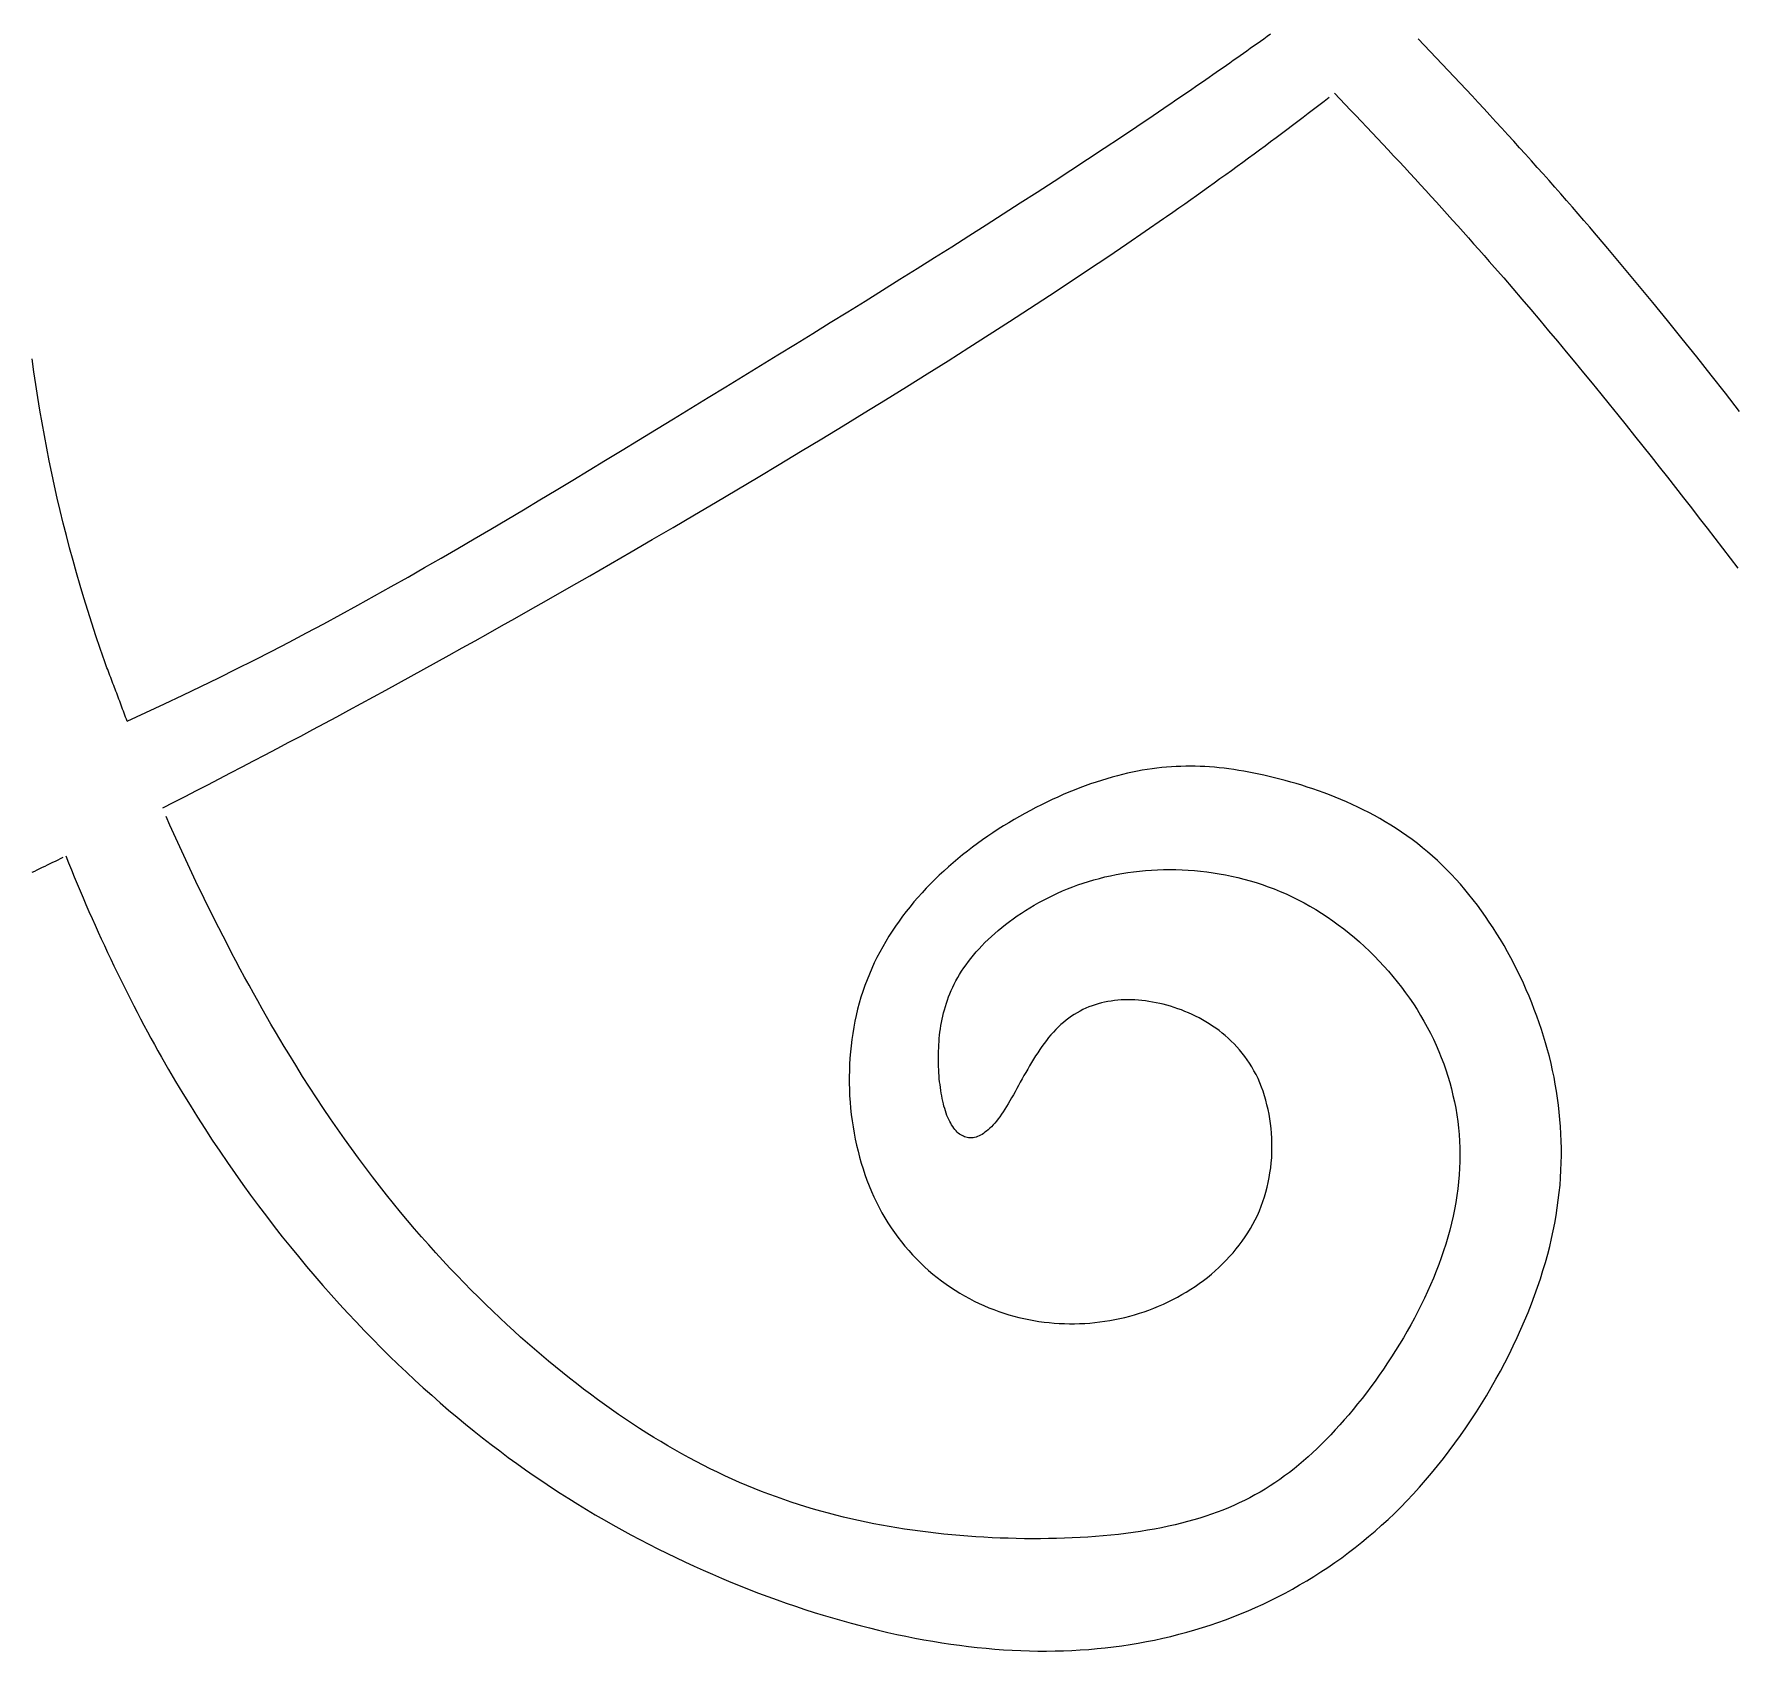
# Model space of a CAD drawing. Extents: x 13 to 113, y 0 to 127.
# Drawn here: x 53.88 to 60.64, y 70.2 to 76.65 of the extents above; entities that cross this region are included whole.
import ezdxf

# ---------------------------------------------------------------- set-up
doc = ezdxf.new("R2010")
doc.units = 0
doc.layers.add('Layer_1', color=7, linetype='CONTINUOUS')

msp = doc.modelspace()

# ---------------------------------------------------------------- linework, layer by layer
at = {"layer": 'Layer_1', "color": 7}
for points in [[(54.248395, 73.909007), (54.322952, 73.942902), (54.396721, 73.977094), (54.469821, 74.011562), (54.542177, 74.046304), (54.613863, 74.081315), (54.684955, 74.116593), (54.755452, 74.152139), (54.825354, 74.18793), (54.894735, 74.223974), (54.963596, 74.260264), (55.03201, 74.296791), (55.099979, 74.333549), (55.167575, 74.370537), (55.2348, 74.407749), (55.301653, 74.445176), (55.368283, 74.482819), (55.434615, 74.52067), (55.500725, 74.558715), (55.566611, 74.59696), (55.632349, 74.635399), (55.697937, 74.674023), (55.763377, 74.712834), (55.828817, 74.751815), (55.894183, 74.790968), (55.959549, 74.830291), (56.024915, 74.869771), (56.090355, 74.909399), (56.155943, 74.949184), (56.221607, 74.98911), (56.287418, 75.029177), (56.35851, 75.072456), (56.427371, 75.114435), (56.496455, 75.156554), (56.565687, 75.1988), (56.634994, 75.241173), (56.70445, 75.283664), (56.773906, 75.326267), (56.843436, 75.368982), (56.91304, 75.411793), (56.98257, 75.454701), (57.0521, 75.497698), (57.12163, 75.540777), (57.191086, 75.583937), (57.260468, 75.627165), (57.3297, 75.67046), (57.398784, 75.713814), (57.467719, 75.757227), (57.536506, 75.800685), (57.605069, 75.844188), (57.673409, 75.887728), (57.741452, 75.931298), (57.809272, 75.97489), (57.876794, 76.018504), (57.944019, 76.062133), (58.010872, 76.105762), (58.077353, 76.149399), (58.143462, 76.193028), (58.209125, 76.23665), (58.274342, 76.280257), (58.339113, 76.323841), (58.403363, 76.367389), (58.410056, 76.372074), (58.424111, 76.381629), (58.438166, 76.391185), (58.452146, 76.400741), (58.466126, 76.410297), (58.480032, 76.419852), (58.493938, 76.429408), (58.507844, 76.438964), (58.52175, 76.448512), (58.535582, 76.45806), (58.549414, 76.467609), (58.563171, 76.477157), (58.576928, 76.486713), (58.590685, 76.496261), (58.604368, 76.505809), (58.618051, 76.515358), (58.631734, 76.524913), (58.645343, 76.534462), (58.658951, 76.54401), (58.67256, 76.553558), (58.686094, 76.563107), (58.699628, 76.572655), (58.713162, 76.582203), (58.726622, 76.591752), (58.740082, 76.6013), (58.753542, 76.610848), (58.766927, 76.620404), (58.780313, 76.629952), (58.793698, 76.6395), (58.807009, 76.649049)], [(60.676915, 75.143859), (60.620919, 75.216148), (60.564254, 75.288578), (60.506994, 75.361083), (60.449139, 75.43358), (60.390763, 75.50601), (60.331867, 75.578284), (60.272525, 75.650343), (60.212736, 75.722104), (60.152576, 75.793493), (60.092118, 75.864443), (60.080369, 75.878111), (60.057242, 75.904934), (60.034115, 75.931683), (60.010913, 75.958357), (59.987712, 75.984965), (59.964436, 76.011505), (59.94116, 76.037964), (59.91781, 76.064363), (59.894385, 76.090687), (59.870961, 76.116953), (59.847462, 76.143151), (59.823963, 76.169282), (59.800464, 76.195347), (59.776891, 76.221352), (59.753243, 76.247297), (59.729595, 76.273176), (59.705948, 76.299002), (59.6823, 76.324762), (59.658578, 76.35047), (59.634856, 76.376118), (59.61106, 76.401706), (59.587263, 76.427243), (59.563392, 76.452727), (59.539522, 76.47816), (59.515651, 76.503532), (59.491706, 76.528853), (59.467761, 76.554129), (59.443816, 76.579354), (59.419796, 76.604533), (59.395777, 76.629661)], [(59.061869, 76.412725), (59.08336, 76.39046), (59.104851, 76.368106), (59.126342, 76.345671), (59.147833, 76.323161), (59.169324, 76.300569), (59.190815, 76.277903), (59.212307, 76.255163), (59.233798, 76.232355), (59.255289, 76.209481), (59.27678, 76.18654), (59.298271, 76.163539), (59.319762, 76.140472), (59.341179, 76.117352), (59.362596, 76.094173), (59.384012, 76.070942), (59.405355, 76.047658), (59.426697, 76.024323), (59.448039, 76.000943), (59.469307, 75.977526), (59.490576, 75.954064), (59.511769, 75.930565), (59.532963, 75.907022), (59.554082, 75.883448), (59.575127, 75.859845), (59.596172, 75.836213), (59.617143, 75.81255), (59.638039, 75.788865), (59.658935, 75.765158), (59.679757, 75.741429), (59.700504, 75.717684), (59.736942, 75.675773), (59.773158, 75.633817), (59.809224, 75.591824), (59.845067, 75.549808), (59.880688, 75.50777), (59.916085, 75.465725), (59.951259, 75.423687), (59.986284, 75.381657), (60.021086, 75.339649), (60.055665, 75.297671), (60.090021, 75.255737), (60.124154, 75.213848), (60.158064, 75.172011), (60.191751, 75.130248), (60.225289, 75.088567), (60.258529, 75.046968), (60.291621, 75.005466), (60.32449, 74.964075), (60.357136, 74.922796), (60.389558, 74.881643), (60.421758, 74.840624), (60.453734, 74.799746), (60.485488, 74.759017), (60.517018, 74.718452), (60.54825, 74.678057), (60.57926, 74.637849), (60.610047, 74.597826), (60.64061, 74.558005), (60.670951, 74.518391)], [(54.390549, 73.563258), (54.434944, 73.585805), (54.479562, 73.608575), (54.524478, 73.631576), (54.569617, 73.654807), (54.615053, 73.678276), (54.660712, 73.701976), (54.706669, 73.725921), (54.752849, 73.750104), (54.799326, 73.774532), (54.846101, 73.799206), (54.893173, 73.824126), (54.940543, 73.849298), (54.98821, 73.874723), (55.036175, 73.9004), (55.084437, 73.926339), (55.132996, 73.952537), (55.181853, 73.978995), (55.231008, 74.005722), (55.280534, 74.032716), (55.330358, 74.059978), (55.380479, 74.087514), (55.430972, 74.115326), (55.481762, 74.143414), (55.532924, 74.171783), (55.584384, 74.200436), (55.636215, 74.229371), (55.688344, 74.258596), (55.740845, 74.288103), (55.793718, 74.317915), (55.846962, 74.348018), (55.930138, 74.395239), (56.011291, 74.44153), (56.093128, 74.488424), (56.175575, 74.53589), (56.258565, 74.583892), (56.342024, 74.6324), (56.425876, 74.681383), (56.510086, 74.730805), (56.594541, 74.780629), (56.679189, 74.830824), (56.763971, 74.881369), (56.848827, 74.932212), (56.933654, 74.983329), (57.018414, 75.034692), (57.103032, 75.086264), (57.187427, 75.138006), (57.271533, 75.189897), (57.355296, 75.241892), (57.43865, 75.293969), (57.521506, 75.34609), (57.603797, 75.398227), (57.685464, 75.450341), (57.766446, 75.502395), (57.846669, 75.554361), (57.926038, 75.606207), (58.004514, 75.657905), (58.082015, 75.709409), (58.158498, 75.760698), (58.233851, 75.811734), (58.308066, 75.862487), (58.381017, 75.91292), (58.39299, 75.921234), (58.417232, 75.93813), (58.441326, 75.954988), (58.465271, 75.971801), (58.489067, 75.988585), (58.512715, 76.005325), (58.536214, 76.022034), (58.559564, 76.038699), (58.582766, 76.055334), (58.605818, 76.071932), (58.628797, 76.088493), (58.651627, 76.105017), (58.674307, 76.12151), (58.69684, 76.137967), (58.719223, 76.154387), (58.741532, 76.170776), (58.763693, 76.187136), (58.785779, 76.203459), (58.807716, 76.219752), (58.829579, 76.236008), (58.851293, 76.252234), (58.872859, 76.268431), (58.89435, 76.284597), (58.915692, 76.300734), (58.93696, 76.316842), (58.958079, 76.332919), (58.979124, 76.348967), (59.000095, 76.364985), (59.020917, 76.380973), (59.041664, 76.396931)], [(54.248395, 73.909007), (54.245421, 73.916941), (54.242446, 73.924868), (54.239472, 73.932796), (54.236497, 73.940723), (54.233523, 73.948642), (54.230548, 73.956562), (54.227574, 73.964482), (54.224599, 73.972394), (54.221624, 73.980306), (54.21865, 73.988211), (54.215675, 73.996109), (54.212701, 74.004006), (54.209726, 74.011896), (54.206752, 74.019786), (54.203777, 74.027669), (54.200803, 74.035544), (54.197828, 74.043412), (54.194854, 74.051279), (54.191879, 74.059139), (54.188904, 74.066992), (54.18593, 74.074845), (54.182955, 74.08269), (54.179981, 74.090528), (54.177006, 74.098359), (54.174032, 74.106182), (54.171057, 74.113998), (54.168083, 74.121813), (54.165108, 74.129614), (54.162134, 74.137407), (54.159159, 74.145193), (54.141014, 74.198066), (54.123985, 74.248901), (54.107476, 74.299483), (54.091488, 74.349849), (54.07602, 74.400023), (54.061073, 74.45004), (54.046647, 74.499915), (54.032666, 74.549687), (54.019206, 74.599384), (54.006193, 74.649022), (53.993625, 74.698638), (53.981578, 74.748253), (53.969978, 74.797898), (53.958749, 74.847603), (53.94804, 74.897397), (53.937704, 74.947302), (53.927814, 74.997349), (53.918369, 75.047559), (53.909297, 75.097963), (53.900596, 75.148597), (53.892268, 75.199477), (53.884385, 75.250639), (53.876874, 75.302106), (53.869438, 75.353908)], [(54.003687, 73.371019), (54.014841, 73.34314), (54.026145, 73.315314), (54.037522, 73.287539), (54.049049, 73.259816), (54.060724, 73.232153), (54.072473, 73.204549), (54.084297, 73.177012), (54.09627, 73.149542), (54.108317, 73.122146), (54.120512, 73.094825), (54.132782, 73.067578), (54.145201, 73.040413), (54.157694, 73.01333), (54.170261, 72.986336), (54.182978, 72.959431), (54.195768, 72.932616), (54.208708, 72.905897), (54.221721, 72.879275), (54.234809, 72.852756), (54.248046, 72.826342), (54.261357, 72.80004), (54.274742, 72.773849), (54.288202, 72.74777), (54.301811, 72.721809), (54.315494, 72.695975), (54.329251, 72.67026), (54.343157, 72.644672), (54.357137, 72.619217), (54.371192, 72.593896), (54.385321, 72.568709), (54.413282, 72.519875), (54.44154, 72.471576), (54.47017, 72.423812), (54.499098, 72.376583), (54.528323, 72.329898), (54.557845, 72.283755), (54.587665, 72.238155), (54.617708, 72.193098), (54.648048, 72.148592), (54.678686, 72.104635), (54.709547, 72.061229), (54.740631, 72.018381), (54.771938, 71.97609), (54.803468, 71.934357), (54.835222, 71.893182), (54.867124, 71.852572), (54.899249, 71.812527), (54.931523, 71.773047), (54.963945, 71.73414), (54.996517, 71.695806), (55.029237, 71.658044), (55.062105, 71.620855), (55.095049, 71.584245), (55.12814, 71.548216), (55.161307, 71.512775), (55.194547, 71.477913), (55.227862, 71.443646), (55.261251, 71.409959), (55.294715, 71.376867), (55.328179, 71.34437), (55.361717, 71.312454), (55.395329, 71.281124), (55.428942, 71.250367), (55.462628, 71.220183), (55.496315, 71.190557), (55.530076, 71.161488), (55.563912, 71.132962), (55.597822, 71.104971), (55.631731, 71.077509), (55.665716, 71.050567), (55.699774, 71.024138), (55.733907, 70.998215), (55.768114, 70.972782), (55.802396, 70.947841), (55.836752, 70.923375), (55.871182, 70.899378), (55.905687, 70.875849), (55.940341, 70.852782), (55.975069, 70.830153), (56.009871, 70.80797), (56.044822, 70.786211), (56.079847, 70.764876), (56.114947, 70.743958), (56.150195, 70.723448), (56.185518, 70.703333), (56.220989, 70.683612), (56.256535, 70.664277), (56.29223, 70.645307), (56.327999, 70.626709), (56.363916, 70.608467), (56.399983, 70.590575), (56.436198, 70.573033), (56.472487, 70.555848), (56.508926, 70.539019), (56.545438, 70.522555), (56.582025, 70.506463), (56.618686, 70.490735), (56.655422, 70.475379), (56.692232, 70.460402), (56.729042, 70.445804), (56.765927, 70.431593), (56.802811, 70.417769), (56.839695, 70.404331), (56.876654, 70.391295), (56.913613, 70.378654), (56.950497, 70.366413), (56.987382, 70.354582), (57.024266, 70.343152), (57.061076, 70.332139), (57.097886, 70.321535), (57.134622, 70.311355), (57.171283, 70.301598), (57.20787, 70.292265), (57.244383, 70.283364), (57.280821, 70.274894), (57.31711, 70.266863), (57.353325, 70.25927), (57.389392, 70.252131), (57.425384, 70.245439), (57.461227, 70.239192), (57.496922, 70.233392), (57.532468, 70.228037), (57.567865, 70.223129), (57.603113, 70.218742), (57.638213, 70.214801), (57.673164, 70.211306), (57.70804, 70.208257), (57.742694, 70.205728), (57.777273, 70.203646), (57.811703, 70.202084), (57.845985, 70.200969), (57.880118, 70.200359), (57.914102, 70.200234), (57.948012, 70.200603), (57.981773, 70.201496), (58.015386, 70.202834), (58.048924, 70.204693), (58.082313, 70.207073), (58.115553, 70.209973), (58.148645, 70.213319), (58.181663, 70.217186), (58.214532, 70.221574), (58.247326, 70.226482), (58.279972, 70.23191), (58.312543, 70.237859), (58.344965, 70.244329), (58.377314, 70.251319), (58.409513, 70.258875), (58.441638, 70.266965), (58.473615, 70.275592), (58.505517, 70.284768), (58.536229, 70.29416), (58.566867, 70.304058), (58.597356, 70.314476), (58.627771, 70.325408), (58.657962, 70.33686), (58.68808, 70.348832), (58.718048, 70.361325), (58.747868, 70.374347), (58.777539, 70.387903), (58.807062, 70.401988), (58.836361, 70.416607), (58.865511, 70.43177), (58.894439, 70.447468), (58.923218, 70.463709), (58.951773, 70.480493), (58.980106, 70.49782), (59.008215, 70.515697), (59.036102, 70.534132), (59.063765, 70.553124), (59.091205, 70.572675), (59.118422, 70.592775), (59.145342, 70.613448), (59.172039, 70.634686), (59.198438, 70.65649), (59.224614, 70.678866), (59.250492, 70.701815), (59.276073, 70.725336), (59.301357, 70.749437), (59.326343, 70.774118), (59.351032, 70.79938), (59.376241, 70.826136), (59.401079, 70.853502), (59.425619, 70.881433), (59.449787, 70.909914), (59.473509, 70.938916), (59.496859, 70.968401), (59.519838, 70.998355), (59.54237, 71.02874), (59.564456, 71.059526), (59.586096, 71.090692), (59.607289, 71.122207), (59.628037, 71.154043), (59.648264, 71.186175), (59.66797, 71.218568), (59.687156, 71.251199), (59.705821, 71.284045), (59.723892, 71.317063), (59.741441, 71.350236), (59.758396, 71.383536), (59.774831, 71.416933), (59.790596, 71.450397), (59.805766, 71.483905), (59.820341, 71.517421), (59.834247, 71.550922), (59.847484, 71.584378), (59.860052, 71.617767), (59.87195, 71.65106), (59.883179, 71.684219), (59.893664, 71.717221), (59.90348, 71.750045), (59.912552, 71.782676), (59.920658, 71.81402), (59.928094, 71.845171), (59.934787, 71.876144), (59.940736, 71.90693), (59.945942, 71.937539), (59.950403, 71.967968), (59.954865, 71.998219), (59.958583, 72.028299), (59.961558, 72.058208), (59.963789, 72.087954), (59.965276, 72.117536), (59.966763, 72.146954), (59.967314, 72.176216), (59.967306, 72.205322), (59.966726, 72.234272), (59.965239, 72.263073), (59.963752, 72.291725), (59.961521, 72.320236), (59.958546, 72.348614), (59.955572, 72.376842), (59.951854, 72.404944), (59.947392, 72.432912), (59.94293, 72.460747), (59.937724, 72.488462), (59.931775, 72.516044), (59.925826, 72.543506), (59.919134, 72.57085), (59.911697, 72.598082), (59.904038, 72.625202), (59.895932, 72.652211), (59.88738, 72.679116), (59.878382, 72.705931), (59.868938, 72.732613), (59.859048, 72.759146), (59.848785, 72.785523), (59.838077, 72.811721), (59.826997, 72.837726), (59.815471, 72.863538), (59.803572, 72.889134), (59.791302, 72.914492), (59.778586, 72.939612), (59.765572, 72.964479), (59.752113, 72.989071), (59.738281, 73.013381), (59.724152, 73.037385), (59.709651, 73.061077), (59.694778, 73.08445), (59.679608, 73.10748), (59.664066, 73.130161), (59.648227, 73.15247), (59.632015, 73.1744), (59.615507, 73.195936), (59.5987, 73.217063), (59.581597, 73.237766), (59.564196, 73.258037), (59.546423, 73.277855), (59.528427, 73.297212), (59.510133, 73.316093), (59.491542, 73.334483), (59.472654, 73.352367), (59.453542, 73.369731), (59.433539, 73.387125), (59.413237, 73.403961), (59.392713, 73.420247), (59.371965, 73.435997), (59.350995, 73.451219), (59.329801, 73.465921), (59.308384, 73.480117), (59.286819, 73.493815), (59.265105, 73.507022), (59.243242, 73.519745), (59.221305, 73.531993), (59.199219, 73.543787), (59.177058, 73.555128), (59.154823, 73.566022), (59.132514, 73.576485), (59.110131, 73.586524), (59.087747, 73.596154), (59.065364, 73.605375), (59.04298, 73.614202), (59.020597, 73.62265), (58.998288, 73.630711), (58.976053, 73.638407), (58.953818, 73.645769), (58.931732, 73.65276), (58.909721, 73.659452), (58.887783, 73.665773), (58.865995, 73.671797), (58.844355, 73.677523), (58.822864, 73.682951), (58.801596, 73.688082), (58.780477, 73.692916), (58.76025, 73.697304), (58.740171, 73.701468), (58.720242, 73.705335), (58.700461, 73.708904), (58.680755, 73.712176), (58.661197, 73.715225), (58.641714, 73.717977), (58.622305, 73.720431), (58.603045, 73.722587), (58.583785, 73.724446), (58.564599, 73.725934), (58.545487, 73.727123), (58.526376, 73.728016), (58.507264, 73.728592), (58.488227, 73.728844), (58.46919, 73.728768), (58.450153, 73.728356), (58.431041, 73.727613), (58.41193, 73.726497), (58.392819, 73.725084), (58.373633, 73.7233), (58.354372, 73.721143), (58.335038, 73.718615), (58.315629, 73.715789), (58.296146, 73.712591), (58.276514, 73.709022), (58.256807, 73.70508), (58.236952, 73.700693), (58.216948, 73.695934), (58.196796, 73.690803), (58.175751, 73.685077), (58.154557, 73.678979), (58.133215, 73.672435), (58.111724, 73.665519), (58.090158, 73.658157), (58.068444, 73.650431), (58.04673, 73.64231), (58.024941, 73.633803), (58.003078, 73.624924), (57.981215, 73.615666), (57.959278, 73.606035), (57.937341, 73.596041), (57.915404, 73.58569), (57.893541, 73.574981), (57.871678, 73.563923), (57.849889, 73.552523), (57.828175, 73.540781), (57.806609, 73.528705), (57.785118, 73.516301), (57.763776, 73.50357), (57.742582, 73.490526), (57.721537, 73.477163), (57.700641, 73.463495), (57.679968, 73.449522), (57.659444, 73.435252), (57.639142, 73.420684), (57.619064, 73.405826), (57.599283, 73.390686), (57.579726, 73.375263), (57.560466, 73.359572), (57.541503, 73.343591), (57.522838, 73.327343), (57.50447, 73.310819), (57.486474, 73.294013), (57.468775, 73.276939), (57.451448, 73.25959), (57.434419, 73.241966), (57.417762, 73.224066), (57.401476, 73.205899), (57.385562, 73.18745), (57.370094, 73.168725), (57.354999, 73.149725), (57.340275, 73.130442), (57.325997, 73.110885), (57.312091, 73.091044), (57.298631, 73.070929), (57.285617, 73.050539), (57.27305, 73.029858), (57.260929, 73.008902), (57.249328, 72.987664), (57.238173, 72.966151), (57.227539, 72.944355), (57.217426, 72.922269), (57.207759, 72.899907), (57.198612, 72.877256), (57.189986, 72.854323), (57.18188, 72.831106), (57.174369, 72.807607), (57.167676, 72.783818), (57.160984, 72.759747), (57.155035, 72.735393), (57.149829, 72.711596), (57.145367, 72.687577), (57.141649, 72.663349), (57.137931, 72.638943), (57.134956, 72.614373), (57.132726, 72.58967), (57.130495, 72.564847), (57.129007, 72.539928), (57.128264, 72.514934), (57.127825, 72.489896), (57.127877, 72.464828), (57.128457, 72.439752), (57.129201, 72.414692), (57.130688, 72.389668), (57.132919, 72.364704), (57.135893, 72.339815), (57.138868, 72.315029), (57.142586, 72.29037), (57.147048, 72.265853), (57.15151, 72.241506), (57.156715, 72.217345), (57.162664, 72.1934), (57.168613, 72.169686), (57.175306, 72.146231), (57.182743, 72.123052), (57.190328, 72.100178), (57.198359, 72.077616), (57.206911, 72.055403), (57.215909, 72.033548), (57.225427, 72.012087), (57.235764, 71.990306), (57.246621, 71.968963), (57.257924, 71.948067), (57.269748, 71.927617), (57.282018, 71.907613), (57.294734, 71.888063), (57.307897, 71.868966), (57.321505, 71.850323), (57.335486, 71.832141), (57.349912, 71.81442), (57.364711, 71.797168), (57.379881, 71.780384), (57.395423, 71.764069), (57.411337, 71.748229), (57.427622, 71.732873), (57.444205, 71.717986), (57.46116, 71.703589), (57.478338, 71.689675), (57.495888, 71.676253), (57.513661, 71.663321), (57.531731, 71.650887), (57.550025, 71.638944), (57.568616, 71.627507), (57.58743, 71.616568), (57.606467, 71.606143), (57.625727, 71.596222), (57.645136, 71.586815), (57.664768, 71.577922), (57.684549, 71.569548), (57.704478, 71.561703), (57.724557, 71.554341), (57.744114, 71.547722), (57.763821, 71.541625), (57.783601, 71.535973), (57.803531, 71.530842), (57.823535, 71.526157), (57.843613, 71.521993), (57.863765, 71.518274), (57.883992, 71.515002), (57.904219, 71.512251), (57.924521, 71.509946), (57.944822, 71.508161), (57.965123, 71.506822), (57.985424, 71.50593), (58.005726, 71.505505), (58.026027, 71.505542), (58.046328, 71.506038), (58.066555, 71.507005), (58.086782, 71.508418), (58.106935, 71.510277), (58.127013, 71.512582), (58.147017, 71.515333), (58.166946, 71.518531), (58.186801, 71.522175), (58.206582, 71.526265), (58.226214, 71.530801), (58.245772, 71.535783), (58.265181, 71.541212), (58.284441, 71.547087), (58.303552, 71.553408), (58.322515, 71.560175), (58.341924, 71.567611), (58.361184, 71.575494), (58.380221, 71.58383), (58.398961, 71.592612), (58.417552, 71.601826), (58.435845, 71.611486), (58.453841, 71.621562), (58.471614, 71.632055), (58.48909, 71.642964), (58.506268, 71.654275), (58.523074, 71.665987), (58.539583, 71.678093), (58.55572, 71.690586), (58.571485, 71.703459), (58.586878, 71.716703), (58.6019, 71.730311), (58.616475, 71.744277), (58.630678, 71.758599), (58.644436, 71.773271), (58.657747, 71.788285), (58.670537, 71.803627), (58.682882, 71.819295), (58.694705, 71.835291), (58.706083, 71.851599), (58.71694, 71.868211), (58.727202, 71.885129), (58.736944, 71.902344), (58.746165, 71.919842), (58.754791, 71.937623), (58.762823, 71.955678), (58.770259, 71.974009), (58.776952, 71.992585), (58.782901, 72.011384), (58.78885, 72.030384), (58.794055, 72.049555), (58.798517, 72.068874), (58.802235, 72.088321), (58.80521, 72.107871), (58.808184, 72.127503), (58.810415, 72.147187), (58.811903, 72.166901), (58.812646, 72.186615), (58.813167, 72.206313), (58.81313, 72.225968), (58.81255, 72.245555), (58.811062, 72.265046), (58.809575, 72.284425), (58.807344, 72.303663), (58.80437, 72.322737), (58.801395, 72.341626), (58.797677, 72.360298), (58.793215, 72.378733), (58.788753, 72.396908), (58.783548, 72.414792), (58.777599, 72.432372), (58.77165, 72.449617), (58.764957, 72.466497), (58.75752, 72.482999), (58.749712, 72.499091), (58.741458, 72.514752), (58.732683, 72.529981), (58.723759, 72.544274), (58.714464, 72.55815), (58.704722, 72.571603), (58.694609, 72.584646), (58.684123, 72.597281), (58.673341, 72.609499), (58.662186, 72.621315), (58.650734, 72.632722), (58.638985, 72.643728), (58.626938, 72.654332), (58.614668, 72.664543), (58.6021, 72.674351), (58.58931, 72.683773), (58.576296, 72.692801), (58.563059, 72.701434), (58.549674, 72.709689), (58.536065, 72.717557), (58.522308, 72.725037), (58.508402, 72.732176), (58.494422, 72.738869), (58.480293, 72.74519), (58.466089, 72.751139), (58.451811, 72.756716), (58.437459, 72.761922), (58.423107, 72.76683), (58.40868, 72.771366), (58.394254, 72.77553), (58.379902, 72.779323), (58.365549, 72.782744), (58.351272, 72.785793), (58.336994, 72.788544), (58.32279, 72.790924), (58.308587, 72.792932), (58.294532, 72.794568), (58.280552, 72.795832), (58.266646, 72.796724), (58.252814, 72.797277), (58.239057, 72.797447), (58.225374, 72.797237), (58.21184, 72.796642), (58.19838, 72.795675), (58.185069, 72.794336), (58.171832, 72.792552), (58.158744, 72.790395), (58.145805, 72.787792), (58.133014, 72.784818), (58.120372, 72.781397), (58.107879, 72.777604), (58.095535, 72.773366), (58.083339, 72.768755), (58.071292, 72.763698), (58.059394, 72.758196), (58.047719, 72.752246), (58.036193, 72.745851), (58.024889, 72.73901), (58.013735, 72.731796), (58.002803, 72.7241), (57.99202, 72.71595), (57.981461, 72.707353), (57.971124, 72.698296), (57.961011, 72.688777), (57.95112, 72.67879), (57.941453, 72.668372), (57.931935, 72.657552), (57.922639, 72.64636), (57.913567, 72.634834), (57.904643, 72.623002), (57.895943, 72.610896), (57.887391, 72.598544), (57.878988, 72.585991), (57.870733, 72.57326), (57.862628, 72.560381), (57.854671, 72.547397), (57.846863, 72.534331), (57.839203, 72.521213), (57.831692, 72.508081), (57.824256, 72.494963), (57.81682, 72.481897), (57.809383, 72.468913), (57.801947, 72.456041), (57.795254, 72.443317), (57.788561, 72.430772), (57.781869, 72.418435), (57.775176, 72.406336), (57.768483, 72.394512), (57.76179, 72.383001), (57.755098, 72.371824), (57.748405, 72.361019), (57.741712, 72.350623), (57.735019, 72.340658), (57.728327, 72.331162), (57.721634, 72.322164), (57.714941, 72.313686), (57.708249, 72.30573), (57.701556, 72.298293), (57.694863, 72.291377), (57.68817, 72.284982), (57.681478, 72.279107), (57.674785, 72.273753), (57.668836, 72.268845), (57.662887, 72.264458), (57.656938, 72.260591), (57.650989, 72.25717), (57.645039, 72.25427), (57.63909, 72.251816), (57.633141, 72.249882), (57.627192, 72.248395), (57.621243, 72.247354), (57.615294, 72.246804), (57.609345, 72.246713), (57.603396, 72.247076), (57.59819, 72.247894), (57.592985, 72.249158), (57.587779, 72.250868), (57.582574, 72.253025), (57.577368, 72.255628), (57.572163, 72.258602), (57.566958, 72.262023), (57.562496, 72.26589), (57.558034, 72.270129), (57.553572, 72.274814), (57.54911, 72.279945), (57.544648, 72.285448), (57.540187, 72.291545), (57.535725, 72.298089), (57.532007, 72.305005), (57.528288, 72.312293), (57.52457, 72.319975), (57.520852, 72.328021), (57.517134, 72.336409), (57.514159, 72.345124), (57.511185, 72.35416), (57.50821, 72.3635), (57.505236, 72.37313), (57.503005, 72.383043), (57.500774, 72.393215), (57.498543, 72.403641), (57.496312, 72.414298), (57.494081, 72.425177), (57.492594, 72.436265), (57.491107, 72.447546), (57.489619, 72.459012), (57.488132, 72.470643), (57.486645, 72.48243), (57.485901, 72.494358), (57.485157, 72.506412), (57.484473, 72.518578), (57.483968, 72.53084), (57.483626, 72.543192), (57.483432, 72.555618), (57.48341, 72.568097), (57.483559, 72.580619), (57.483864, 72.593172), (57.484339, 72.605754), (57.484986, 72.618344), (57.48573, 72.630956), (57.486474, 72.643583), (57.487961, 72.656225), (57.489448, 72.668882), (57.490936, 72.681553), (57.493166, 72.694232), (57.495397, 72.706934), (57.497628, 72.719642), (57.500603, 72.732366), (57.503577, 72.745097), (57.507296, 72.757843), (57.511014, 72.770596), (57.514732, 72.783357), (57.519194, 72.796125), (57.523656, 72.808901), (57.528861, 72.821684), (57.534066, 72.834475), (57.540016, 72.84728), (57.545965, 72.860086), (57.552657, 72.872899), (57.560094, 72.885711), (57.567679, 72.898532), (57.57571, 72.911352), (57.584188, 72.924172), (57.593186, 72.937), (57.60263, 72.949828), (57.612595, 72.962656), (57.62308, 72.975483), (57.634086, 72.988311), (57.64524, 73.0007), (57.656841, 73.013052), (57.668888, 73.025366), (57.681381, 73.037622), (57.694395, 73.049802), (57.707854, 73.061886), (57.72176, 73.073874), (57.736113, 73.085742), (57.750837, 73.097484), (57.766007, 73.10907), (57.781549, 73.1205), (57.797537, 73.131744), (57.813897, 73.142802), (57.830629, 73.153651), (57.847807, 73.164278), (57.865357, 73.174674), (57.883278, 73.184817), (57.901572, 73.194693), (57.920237, 73.204293), (57.9392, 73.213596), (57.958534, 73.222594), (57.978241, 73.231265), (57.998245, 73.239593), (58.018546, 73.247573), (58.039145, 73.25518), (58.060115, 73.262393), (58.081383, 73.269235), (58.102949, 73.27563), (58.124812, 73.281579), (58.146972, 73.287156), (58.169356, 73.292213), (58.192037, 73.296824), (58.214941, 73.300988), (58.238142, 73.304706), (58.261567, 73.307904), (58.28514, 73.310655), (58.308936, 73.312886), (58.332881, 73.314671), (58.356975, 73.315935), (58.381218, 73.316679), (58.405535, 73.316929), (58.43, 73.316668), (58.45454, 73.315924), (58.479155, 73.31466), (58.503844, 73.312875), (58.528532, 73.310496), (58.553295, 73.307595), (58.578059, 73.304175), (58.602822, 73.300233), (58.62751, 73.295697), (58.652199, 73.29064), (58.676814, 73.284989), (58.701354, 73.278817), (58.725819, 73.272049), (58.75021, 73.264687), (58.774453, 73.25679), (58.798547, 73.248313), (58.822492, 73.239255), (58.846288, 73.229603), (58.869862, 73.219355), (58.893286, 73.208506), (58.917306, 73.196667), (58.941028, 73.184196), (58.964527, 73.171108), (58.987728, 73.157418), (59.010632, 73.143147), (59.033313, 73.128304), (59.055697, 73.112904), (59.077708, 73.09696), (59.099422, 73.080496), (59.120765, 73.063519), (59.141735, 73.046051), (59.162408, 73.028107), (59.18271, 73.009694), (59.202565, 72.990836), (59.222048, 72.971538), (59.241085, 72.951824), (59.259676, 72.931709), (59.277821, 72.9112), (59.29552, 72.890318), (59.312772, 72.86908), (59.329504, 72.8475), (59.345789, 72.825585), (59.361554, 72.803365), (59.376799, 72.780847), (59.391523, 72.758048), (59.405652, 72.73498), (59.419261, 72.711659), (59.432274, 72.688101), (59.444693, 72.66432), (59.456517, 72.640337), (59.467746, 72.616139), (59.47838, 72.591755), (59.488345, 72.567193), (59.497714, 72.542445), (59.506489, 72.517526), (59.514595, 72.492435), (59.522106, 72.467181), (59.528798, 72.441764), (59.534748, 72.41619), (59.540697, 72.390468), (59.545902, 72.364597), (59.550364, 72.338584), (59.554082, 72.31243), (59.557057, 72.286143), (59.559288, 72.259721), (59.560775, 72.233174), (59.561518, 72.206507), (59.561935, 72.179721), (59.561704, 72.152824), (59.560961, 72.125815), (59.559473, 72.098702), (59.557243, 72.071492), (59.554268, 72.044186), (59.55055, 72.01679), (59.546088, 71.989305), (59.540883, 71.961739), (59.534933, 71.934098), (59.528984, 71.906375), (59.522292, 71.878585), (59.514632, 71.850729), (59.506303, 71.822812), (59.497603, 71.795789), (59.488307, 71.768743), (59.478417, 71.741696), (59.468006, 71.714673), (59.457, 71.687694), (59.445474, 71.660766), (59.433501, 71.633914), (59.421008, 71.607165), (59.408069, 71.580528), (59.394684, 71.554032), (59.380852, 71.527693), (59.366648, 71.501524), (59.352073, 71.475549), (59.337126, 71.449782), (59.321807, 71.424245), (59.306191, 71.398962), (59.290277, 71.373953), (59.274066, 71.349227), (59.257631, 71.324814), (59.240974, 71.300727), (59.224093, 71.27699), (59.20699, 71.253618), (59.189737, 71.230632), (59.172336, 71.208048), (59.154786, 71.185887), (59.137088, 71.164173), (59.119315, 71.14292), (59.101467, 71.12215), (59.083546, 71.101879), (59.065624, 71.082128), (59.047628, 71.062905), (59.029632, 71.044187), (59.011562, 71.025998), (58.993417, 71.008329), (58.975198, 70.991173), (58.956904, 70.974531), (58.938462, 70.958379), (58.919946, 70.942725), (58.90128, 70.927555), (58.882466, 70.912868), (58.863504, 70.898657), (58.844318, 70.884915), (58.824983, 70.871626), (58.805426, 70.858799), (58.785645, 70.846417), (58.765641, 70.834474), (58.74534, 70.82297), (58.724815, 70.81189), (58.703993, 70.801234), (58.682874, 70.790986), (58.661457, 70.781148), (58.639669, 70.771711), (58.617583, 70.762669), (58.595125, 70.75402), (58.572295, 70.745743), (58.549094, 70.737846), (58.525446, 70.73032), (58.501427, 70.723181), (58.476961, 70.71634), (58.452049, 70.70987), (58.426691, 70.703773), (58.399995, 70.697823), (58.372777, 70.692172), (58.345114, 70.686892), (58.317079, 70.681984), (58.288598, 70.677373), (58.25967, 70.673135), (58.230445, 70.669268), (58.200849, 70.665698), (58.17088, 70.662501), (58.140614, 70.6596), (58.110051, 70.657072), (58.079264, 70.654841), (58.04818, 70.652908), (58.016873, 70.651346), (57.985417, 70.650082), (57.953812, 70.649115), (57.922059, 70.648466), (57.890157, 70.648119), (57.858106, 70.64808), (57.825981, 70.648344), (57.793782, 70.648905), (57.761582, 70.649798), (57.729308, 70.650913), (57.697035, 70.652326), (57.664835, 70.654037), (57.632636, 70.656044), (57.60051, 70.65835), (57.568534, 70.660952), (57.536632, 70.663778), (57.504879, 70.666902), (57.473274, 70.670322), (57.441818, 70.67404), (57.410511, 70.677982), (57.379353, 70.68222), (57.348343, 70.686757), (57.317408, 70.69159), (57.286621, 70.696721), (57.255983, 70.702224), (57.22542, 70.708025), (57.195005, 70.714122), (57.164665, 70.720592), (57.134473, 70.727359), (57.104356, 70.734498), (57.074313, 70.741957), (57.044344, 70.749772), (57.014524, 70.757945), (56.984779, 70.766475), (56.955108, 70.775376), (56.925511, 70.784656), (56.895914, 70.794316), (56.866392, 70.804363), (56.836944, 70.814796), (56.80757, 70.825631), (56.778197, 70.836867), (56.748897, 70.848513), (56.719598, 70.860574), (56.690373, 70.87306), (56.661148, 70.88597), (56.631923, 70.89931), (56.602698, 70.913097), (56.573473, 70.927338), (56.545289, 70.941527), (56.517106, 70.956124), (56.488922, 70.971138), (56.460738, 70.986561), (56.432554, 71.002393), (56.40437, 71.018634), (56.376186, 71.035284), (56.348077, 71.052343), (56.319967, 71.069811), (56.291858, 71.087681), (56.263748, 71.105952), (56.235713, 71.124632), (56.207678, 71.143714), (56.179643, 71.163197), (56.151608, 71.183082), (56.123647, 71.203361), (56.095687, 71.224034), (56.067726, 71.245109), (56.039839, 71.266578), (56.011953, 71.288441), (55.984067, 71.310698), (55.956255, 71.333349), (55.928443, 71.356394), (55.900631, 71.379826), (55.872893, 71.403652), (55.845155, 71.427865), (55.817418, 71.452465), (55.789754, 71.477451), (55.762091, 71.502824), (55.734502, 71.528583), (55.706021, 71.555637), (55.677539, 71.583114), (55.649058, 71.611031), (55.620651, 71.639393), (55.592244, 71.668224), (55.563912, 71.69753), (55.535579, 71.727335), (55.507321, 71.757646), (55.479063, 71.788485), (55.450879, 71.819851), (55.422695, 71.851768), (55.394511, 71.88425), (55.366402, 71.917312), (55.338292, 71.950962), (55.310257, 71.985221), (55.282222, 72.020105), (55.254261, 72.055614), (55.2263, 72.09177), (55.19834, 72.128587), (55.170453, 72.166089), (55.142567, 72.204274), (55.114681, 72.243167), (55.086869, 72.282773), (55.059056, 72.323108), (55.031244, 72.364194), (55.003507, 72.406038), (54.975769, 72.448648), (54.948031, 72.492055), (54.920368, 72.536256), (54.892705, 72.581276), (54.875006, 72.610568), (54.857308, 72.640194), (54.839609, 72.670141), (54.821985, 72.700399), (54.804361, 72.730955), (54.786811, 72.761801), (54.769261, 72.792923), (54.751786, 72.824319), (54.73431, 72.855976), (54.716909, 72.887878), (54.699582, 72.920018), (54.68233, 72.952396), (54.665152, 72.984989), (54.648048, 73.017791), (54.631019, 73.050794), (54.614064, 73.083982), (54.597184, 73.117357), (54.580452, 73.150895), (54.563794, 73.184596), (54.547211, 73.218439), (54.530777, 73.252423), (54.514417, 73.286541), (54.498205, 73.320771), (54.482143, 73.355112), (54.466155, 73.38955), (54.450315, 73.424077), (54.434624, 73.458679), (54.419082, 73.493354), (54.403689, 73.528082)], [(53.869795, 73.306018), (53.880057, 73.310926), (53.890319, 73.315834), (53.900582, 73.320742), (53.910918, 73.325724), (53.92118, 73.330707), (53.931517, 73.335689), (53.941853, 73.340672), (53.95219, 73.345654), (53.962526, 73.350636), (53.972937, 73.355693), (53.983274, 73.36075), (53.993685, 73.365806)]]:
    msp.add_lwpolyline(points, dxfattribs=at)

doc.saveas('drawing.dxf')
